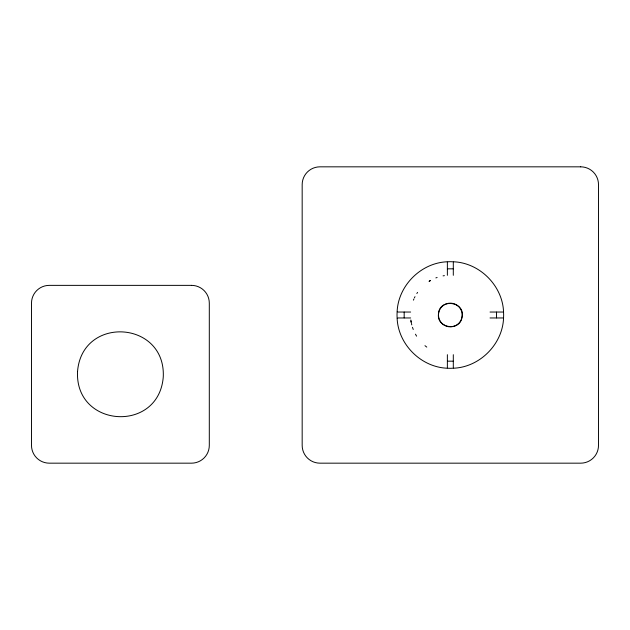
<?xml version="1.0" encoding="UTF-8"?>
<svg xmlns="http://www.w3.org/2000/svg" width="630" height="630" viewBox="0 0 630 630"><rect width="100%" height="100%" fill="white"/><g stroke="black" fill="none" stroke-linecap="round" stroke-linejoin="round"><path stroke-width="0.94" d="M404.169 312.039L404.169 317.93M496.511 317.906L496.511 312.094M438.433 314.252C436.779 328.277 459.53 331.6 461.963 317.685M438.464 313.795C439.362 297.982 465.412 301.361 462.105 316.945M397.128 311.653C398.247 285.603 420.934 262.907 446.985 261.789M503.543 318.347C502.425 344.397 479.729 367.093 453.679 368.211M413.926 298.935L413.398 300.156M414.398 297.864L415.005 296.675M416.832 293.501L417.58 292.399M437.126 277.46L435.865 277.909M443.071 275.861L444.394 275.649M447.402 268.829L453.301 268.829M453.238 361.171L447.426 361.171M410.642 312.039L397.113 312.039L397.018 315L397.113 317.961L410.642 317.961M490.03 312.039L503.551 312.039L503.646 315L503.551 317.961L490.03 317.961M453.679 261.789C479.729 262.907 502.425 285.603 503.543 311.653M446.985 368.211C420.934 367.093 398.247 344.397 397.128 318.347M424.959 345.681L426.77 347.091M416.611 336.16L415.446 334.183M412.469 327.301L413.248 329.466M411.437 323.403L411.768 324.899M410.981 320.946L411.225 322.458L410.831 319.993M453.301 275.31L453.301 261.781L450.332 261.686L447.371 261.781L447.371 275.31M453.301 354.69L453.301 368.219L450.332 368.314L447.371 368.219L447.371 354.69M77.537 371.566C74.883 428.046 158.815 433.33 163.264 376.96C165.918 320.489 81.979 315.205 77.537 371.566M429.172 281.279L430.322 280.602L429.172 281.279M580.718 166.832L319.945 166.832A17.782 17.782 0 0 0 302.172 184.614L302.172 445.386A17.782 17.782 0 0 0 319.945 463.168L580.718 463.168A17.782 17.782 0 0 0 598.5 445.386L598.5 184.614A17.782 17.782 0 0 0 580.718 166.832M191.52 285.366L49.282 285.366A17.782 17.782 0 0 0 31.5 303.148L31.5 445.386A17.782 17.782 0 0 0 49.282 463.168L191.52 463.168A17.782 17.782 0 0 0 209.302 445.386L209.302 303.148A17.782 17.782 0 0 0 191.52 285.366M444.41 325.269A11.852 11.852 0 0 0 462.192 315A11.852 11.852 0 0 0 444.41 304.731A11.852 11.852 0 0 0 444.41 325.269"/></g></svg>
